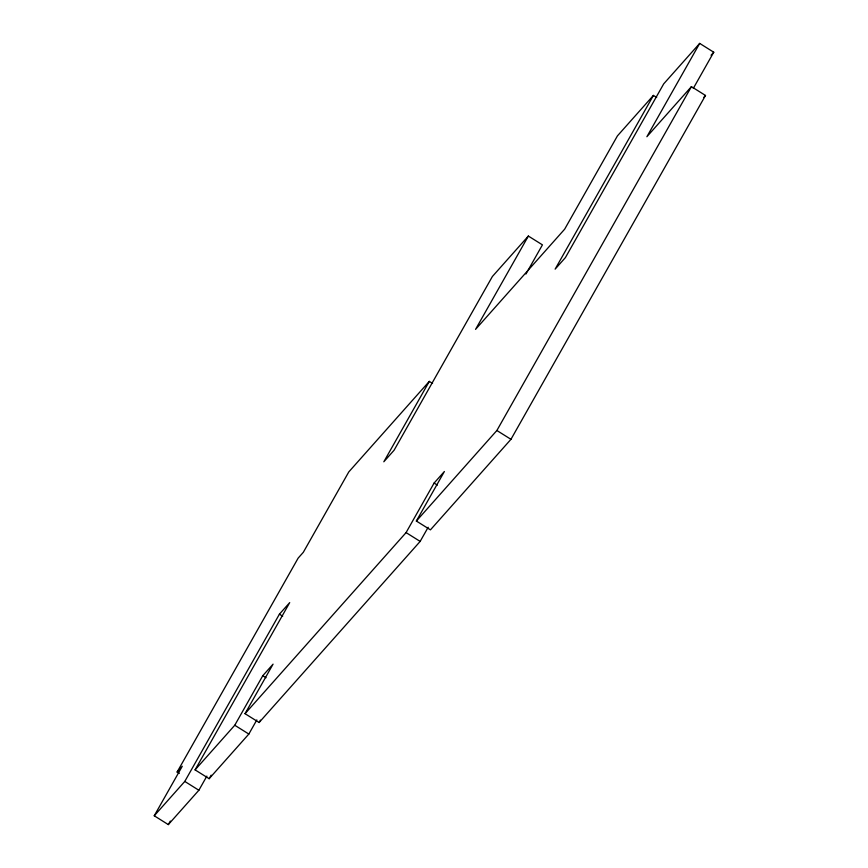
<?xml version="1.0" encoding="UTF-8"?>
<svg xmlns="http://www.w3.org/2000/svg" width="868" height="868" viewBox="0 0 868 868"><rect width="100%" height="100%" fill="white"/><g stroke="black" fill="none" stroke-linecap="round" stroke-linejoin="round"><path stroke-width="1.3" d="M179.296 773.388L177.126 772.032L298.158 558.102L303.301 552.33L348.784 471.932L429.302 381.388L432.557 383.417M206.866 776.111L198.87 790.249L168.316 824.6L154.244 815.779L182.269 766.249L177.126 772.032M154.244 815.779L184.786 781.428L279.42 614.164L289.706 602.609L195.072 769.873L209.155 778.694L248.845 734.057L256.841 719.908M168.316 824.6L170.323 821.063M195.072 769.873L234.761 725.247L262.787 675.705L273.062 664.15L245.036 713.68L259.12 722.501L420.155 541.415L428.163 527.267M429.302 381.388L383.819 461.787L394.094 450.232L492.384 276.501L528.362 236.053L542.435 244.863L525.943 274.028M209.155 778.694L211.152 775.157M528.362 236.053L475.555 329.373L564.645 229.195L617.441 135.875L653.42 95.415L656.675 97.455M259.12 722.501L260.454 720.147M245.036 713.68L406.083 532.594L434.098 483.064L444.383 471.508L416.358 521.039L430.441 529.86L510.959 439.316L705.5 95.458L691.427 86.637L646.877 136.732L699.684 43.4L713.756 52.221L693.304 88.384M653.42 95.415L555.129 269.145L565.415 257.579L663.705 83.86L699.684 43.4M416.358 521.039L496.876 430.495L691.427 86.637M711.066 55.259L713.756 52.221M703.72 97.466L705.5 95.458M496.876 430.495L510.959 439.316M434.098 483.064L437.353 485.103M406.083 532.594L420.155 541.415M279.42 614.164L282.675 616.204M262.787 675.705L266.031 677.745M234.761 725.247L248.845 734.057M184.786 781.428L198.87 790.249"/></g></svg>
